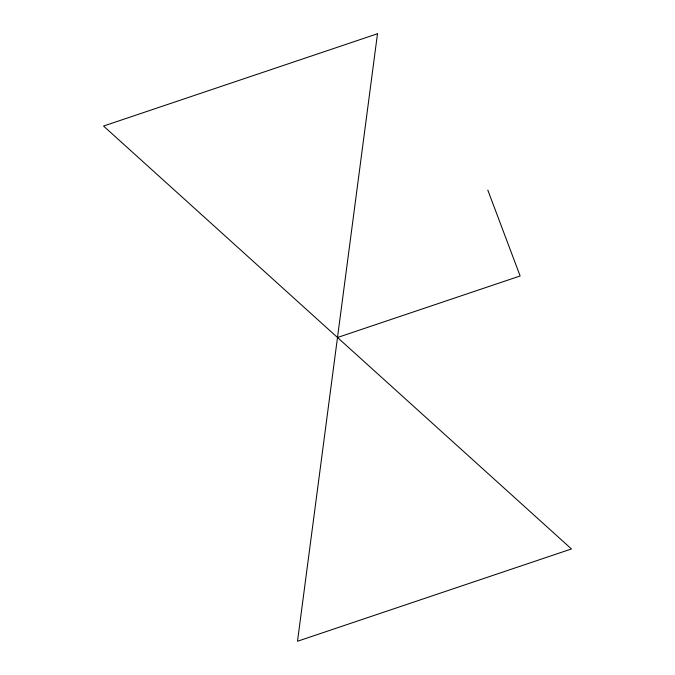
<?xml version="1.0" encoding="UTF-8"?>
<svg xmlns="http://www.w3.org/2000/svg" width="675" height="675" viewBox="0 0 675 675"><rect width="100%" height="100%" fill="white"/><g stroke="black" fill="none" stroke-linecap="round" stroke-linejoin="round"><path stroke-width="1.01" d="M337.5 337.5L520.138 275.974L487.806 190.105M377.494 33.75L297.506 641.25L571.463 548.952L103.537 126.048L377.494 33.75"/></g></svg>
